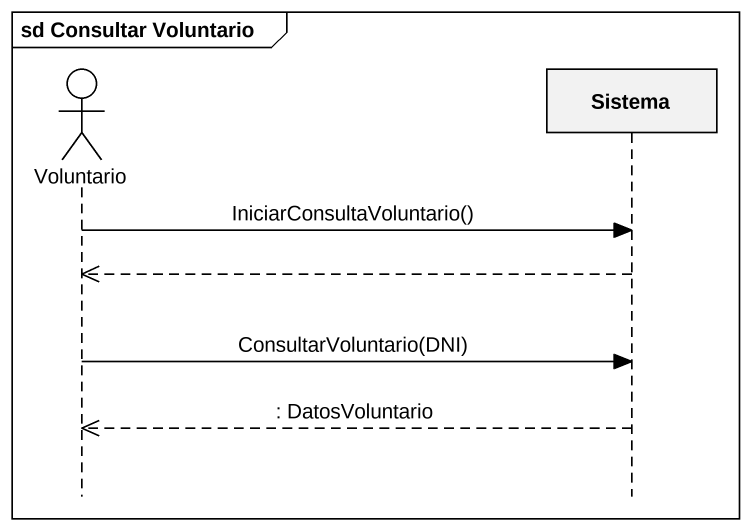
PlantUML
@startuml
mainframe sd Consultar Voluntario
hide footbox
actor Voluntario
participant Sistema

Voluntario -> Sistema : IniciarConsultaVoluntario()
Sistema -->> Voluntario
Voluntario -> Sistema : ConsultarVoluntario(DNI)
Sistema -->> Voluntario : : DatosVoluntario
@enduml
